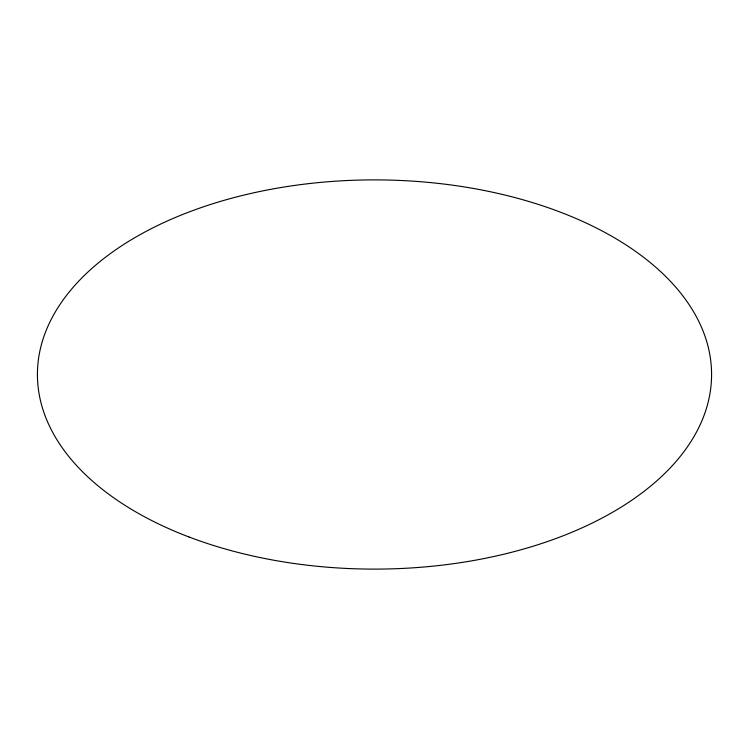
<?xml version="1.0" encoding="UTF-8"?>
<svg xmlns="http://www.w3.org/2000/svg" width="749" height="749" viewBox="0 0 749 749"><rect width="100%" height="100%" fill="white"/><g stroke="black" fill="none" stroke-linecap="round" stroke-linejoin="round"><path stroke-width="1.12" d="M189.094 537.024A337.078 194.609 0 0 0 710.998 385.941A337.078 194.609 0 0 0 223.408 200.535A337.078 194.609 0 0 0 189.094 537.024"/></g></svg>
